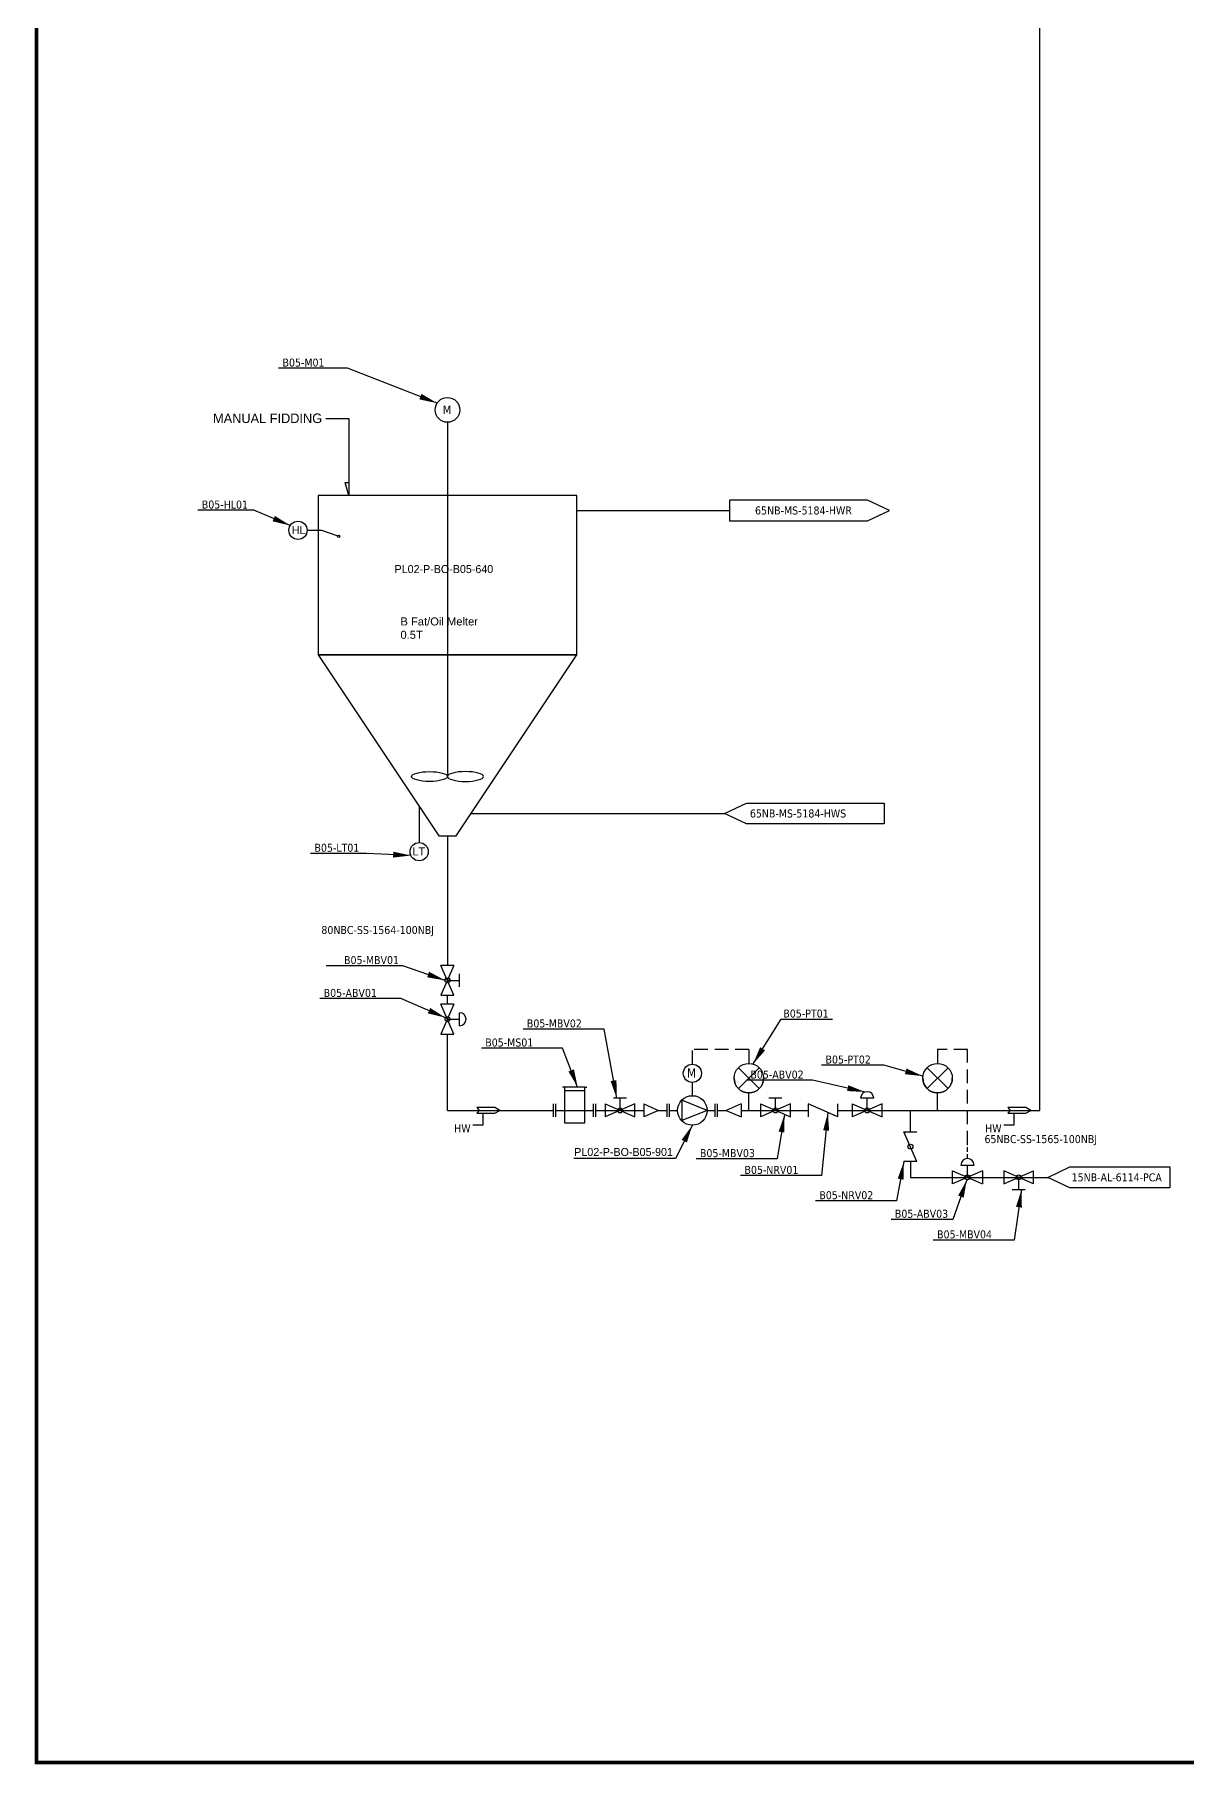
# Model space of a CAD drawing. Header units: millimetres. Extents: x -6314 to 11113, y -129 to 3675.
# Drawn here: x -6314 to -4704, y -129 to 2286 of the extents above; entities that cross this region are included whole.
import ezdxf

# ---------------------------------------------------------------- set-up
doc = ezdxf.new("R2010")
doc.units = ezdxf.units.MM
doc.linetypes.add('HIDDEN', pattern=[9.525, 6.35, -3.175])
for name, color, linetype in [('CA LINE', 5, 'Continuous'), ('Equipment', 123, 'Continuous'), ('HW LINE', 1, 'Continuous'), ('INTRUMENT', 3, 'HIDDEN'), ('Reference', 6, 'Continuous')]:
    doc.layers.add(name, color=color, linetype=linetype)
doc.layers.add('TITLE TEXT', color=7, linetype='Continuous', lineweight=20)
doc.dimstyles.new('ISO-25', dxfattribs={"dimtxt": 2.5, "dimasz": 2.5, "dimexe": 1.25, "dimexo": 0.625, "dimtad": 1, "dimtxsty": 'Standard', "dimcen": 2.5, "dimadec": 0, "dimazin": 0, "dimtfac": 1, "dimtmove": 0, "dimatfit": 3, "dimfxl": 1, "dimarcsym": 0})

# ---------------------------------------------------------------- blocks, each defined once
blk = doc.blocks.new('A$Ca2019075')
for p, q in [((-226.5, 776.7), (-183.6, 776.7)), ((-183.6, 776.7), (-183.6, 633.1)), ((-183.6, 633.1), (-190.4, 657.4)), ((-190.4, 657.4), (-183.6, 657.4)), ((0, 633.1), (0, 110.4))]:
    blk.add_line(p, q)
for points in [[(241, 633.1), (-241, 633.1), (-241, 337), (241, 337)], [(241, 337), (-241, 337), (-16.2, 0), (16.2, 0)]]:
    blk.add_lwpolyline(points, close=True)
blk.add_ellipse((-33.5, 110.4), major_axis=(-33.5, 0), ratio=0.272854)
at = {"extrusion": (0, 0, -1)}
blk.add_ellipse((33.5, 110.4), major_axis=(33.5, 0), ratio=0.272854, dxfattribs=at)
at = {"color": 0, "lineweight": -3, "insert": (-233.4, 785.9), "char_height": 17.753, "width": 469.143, "attachment_point": 3}
blk.add_mtext('MANUAL FIDDING', dxfattribs=at)

msp = doc.modelspace()

# ---------------------------------------------------------------- linework, layer by layer
for p, q in [((-5737.6, 1744.4), (-5737.6, 1642.2)), ((-5933.7, 1593.7), (-5913.7, 1593.7)), ((-5913.7, 1593.7), (-5890.9, 1585.9)), ((-5777.1, 1208.4), (-5777.1, 1158)), ((-5737.6, 932.2), (-5737.6, 944.9)), ((-5737.6, 837.4), (-5737.6, 890.6)), ((-5737.6, 784.1), (-5737.6, 837.4)), ((-5737.6, 784.1), (-5589.6, 784.1)), ((-5530.5, 784.1), (-5463.6, 784.1)), ((-5442.8, 784.1), (-5430.6, 784.1)), ((-5360.5, 784.1), (-5348.3, 784.1)), ((-5327.5, 784.1), (-5234.1, 784.1)), ((-5192.5, 784.1), (-4910.6, 784.1)), ((-5100.3, 754.3), (-5098.5, 752.6)), ((-5098.5, 752.6), (-5099.4, 752.2))]:
    msp.add_line(p, q)
at = {"linetype": 'Continuous', "lineweight": -3}
for p, q in [((-5728.5, 944.9), (-5746.7, 986.4)), ((-5728.5, 986.4), (-5746.7, 944.9)), ((-5728.5, 986.4), (-5746.7, 986.4)), ((-5737.6, 965.6), (-5720.6, 965.6)), ((-5720.6, 956.5), (-5720.6, 974.7)), ((-5746.7, 944.9), (-5728.5, 944.9)), ((-5728.5, 890.6), (-5746.7, 932.2)), ((-5728.5, 932.2), (-5746.7, 890.6)), ((-5728.5, 932.2), (-5746.7, 932.2)), ((-5720.6, 902.3), (-5720.6, 920.5)), ((-5737.6, 911.4), (-5720.6, 911.4)), ((-5746.7, 890.6), (-5728.5, 890.6)), ((-5331.3, 843.7), (-5302.2, 814.6)), ((-5331.3, 814.6), (-5302.2, 843.7)), ((-5067.7, 843.7), (-5038.6, 814.6)), ((-5067.7, 814.6), (-5038.6, 843.7)), ((-5487.5, 801.1), (-5505.7, 801.1)), ((-5496.6, 784.1), (-5496.6, 801.1)), ((-5316.7, 784.1), (-5316.7, 808.5)), ((-5270.5, 801.1), (-5288.7, 801.1)), ((-5279.6, 784.1), (-5279.6, 801.1)), ((-5142.4, 801.1), (-5160.6, 801.1)), ((-5151.5, 784.1), (-5151.5, 801.1)), ((-5053.2, 784.1), (-5053.2, 808.5)), ((-5589.6, 775), (-5589.6, 793.3)), ((-5530.5, 775), (-5530.5, 793.3)), ((-5475.8, 793.3), (-5517.4, 775)), ((-5517.4, 793.3), (-5475.8, 775)), ((-5517.4, 793.3), (-5517.4, 775)), ((-5475.8, 775), (-5475.8, 793.3)), ((-5463.6, 793.3), (-5442.8, 784.1)), ((-5463.6, 793.3), (-5463.6, 775)), ((-5442.8, 784.1), (-5463.6, 775)), ((-5430.6, 775), (-5430.6, 793.3)), ((-5360.5, 775), (-5360.5, 793.3)), ((-5327.5, 793.3), (-5348.3, 784.1)), ((-5348.3, 784.1), (-5327.5, 775)), ((-5327.5, 793.3), (-5327.5, 775)), ((-5258.8, 793.3), (-5300.4, 775)), ((-5300.4, 793.3), (-5258.8, 775)), ((-5300.4, 793.3), (-5300.4, 775)), ((-5258.8, 775), (-5258.8, 793.3)), ((-5234.1, 793.3), (-5234.1, 775)), ((-5192.5, 775), (-5192.5, 793.3)), ((-5130.7, 793.3), (-5172.3, 775)), ((-5172.3, 793.3), (-5130.7, 775)), ((-5172.3, 793.3), (-5172.3, 775)), ((-5130.7, 775), (-5130.7, 793.3)), ((-5100.3, 754.3), (-5082, 754.3)), ((-5082, 712.7), (-5100.3, 754.3)), ((-5082, 712.7), (-5100.3, 712.7)), ((-5020.5, 707.7), (-5002.3, 707.7)), ((-5011.4, 690.7), (-5011.4, 707.7)), ((-5032.2, 681.6), (-5032.2, 699.9)), ((-5032.2, 699.9), (-4990.6, 681.6)), ((-4990.6, 699.9), (-5032.2, 681.6)), ((-4990.6, 699.9), (-4990.6, 681.6)), ((-4960.8, 699.9), (-4960.8, 681.6)), ((-4960.8, 681.6), (-4919.2, 699.9)), ((-4919.2, 681.6), (-4960.8, 699.9)), ((-4940, 690.7), (-4940, 673.8)), ((-4919.2, 681.6), (-4919.2, 699.9)), ((-4949.1, 673.8), (-4930.9, 673.8))]:
    msp.add_line(p, q, dxfattribs=at)
at = {"linetype": 'HIDDEN', "lineweight": -3}
msp.add_line((-5011.4, 716.8), (-5011.4, 736.5), dxfattribs=at)
for points in [[(-4910.6, 784.1), (-4910.6, 2465.9), (-4910.6, 2465.9)], [(-5737.6, 1167.3), (-5737.6, 986.4), (-5737.6, 986.4)]]:
    msp.add_lwpolyline(points)
for centre, radius in [((-5737.6, 1761.8), 17.3), ((-5946.4, 1593.7), 12.7), ((-5889.4, 1585.4), 1.56), ((-5777.1, 1145.3), 12.7), ((-5737.6, 965.6), 3.45), ((-5737.6, 911.4), 3.45), ((-5316.7, 829.1), 20.6), ((-5053.2, 829.1), 20.6), ((-5496.6, 784.1), 3.45), ((-5279.6, 784.1), 3.45), ((-5151.5, 784.1), 3.45), ((-5091.1, 733.5), 3.45), ((-5011.4, 690.7), 3.45), ((-4940, 690.7), 3.45)]:
    msp.add_circle(centre, radius)
at = {"linetype": 'Continuous', "lineweight": -3}
for centre, radius, start, end in [((-5720.6, 911.4), 9.1, 270, 90), ((-5316.7, 829.1), 20.6, 180, 0), ((-5053.2, 829.1), 20.6, 180, 0), ((-5151.5, 801.1), 9.1, 0, 180), ((-5011.4, 707.7), 9.1, 0, 180)]:
    msp.add_arc(centre, radius, start, end, dxfattribs=at)
at = {"layer": 'CA LINE'}
for p, q in [((-5091.1, 754.3), (-5091.1, 784.1)), ((-5052.4, 690.7), (-4899.4, 690.7))]:
    msp.add_line(p, q, dxfattribs=at)
msp.add_lwpolyline([(-5091.1, 712.7), (-5091.1, 690.7), (-5052.4, 690.7)], dxfattribs=at)
at = {"layer": 'Equipment'}
for p, q in [((-5395.6, 804.7), (-5395.6, 823.2)), ((-5375, 784.1), (-5410.5, 798.4)), ((-5410.5, 798.4), (-5410.5, 769.9)), ((-5586.4, 784.1), (-5533.7, 784.1)), ((-5427.4, 775), (-5427.4, 793.3)), ((-5427.4, 784.1), (-5416.2, 784.1)), ((-5375, 784.1), (-5410.5, 769.9)), ((-5375, 784.1), (-5363.7, 784.1)), ((-5363.7, 775), (-5363.7, 793.3))]:
    msp.add_line(p, q, dxfattribs=at)
at = {"layer": 'Equipment', "lineweight": -3}
for p, q in [((-5574.2, 816.6), (-5576.9, 816.6)), ((-5545.9, 811.4), (-5574.2, 811.4)), ((-5545.9, 816.6), (-5543.2, 816.6)), ((-5586.4, 775), (-5586.4, 793.3)), ((-5533.7, 775), (-5533.7, 793.3))]:
    msp.add_line(p, q, dxfattribs=at)
msp.add_lwpolyline([(-5545.9, 816.6), (-5574.2, 816.6), (-5574.2, 766.7), (-5545.9, 766.7)], close=True, dxfattribs=at)
at = {"layer": 'Equipment'}
for centre, radius in [((-5395.6, 835.9), 12.7), ((-5395.6, 784.1), 20.6)]:
    msp.add_circle(centre, radius, dxfattribs=at)
at = {"layer": 'HW LINE'}
for p, q in [((-5556.9, 1621.5), (-5343.7, 1621.5)), ((-5704.6, 1198.6), (-5350.9, 1198.6))]:
    msp.add_line(p, q, dxfattribs=at)
for points in [[(-5671.4, 780.1), (-5664.5, 784.1), (-5671.4, 788.2), (-5696.8, 788.2), (-5693.3, 784.1), (-5696.8, 780.1), (-5671.4, 780.1)], [(-4929.9, 780.1), (-4923, 784.1), (-4929.9, 788.2), (-4955.3, 788.2), (-4951.9, 784.1), (-4955.3, 780.1), (-4929.9, 780.1)]]:
    msp.add_lwpolyline(points, close=True, dxfattribs=at)
at = {"layer": 'INTRUMENT', "linetype": 'HIDDEN', "lineweight": -3, "ltscale": 3}
for p, q in [((-5316.7, 869.3), (-5395.6, 869.3)), ((-5395.6, 848.6), (-5395.6, 869.3)), ((-5316.7, 869.3), (-5316.7, 849.7)), ((-5053.2, 869.3), (-5053.2, 849.7))]:
    msp.add_line(p, q, dxfattribs=at)
msp.add_lwpolyline([(-5011.4, 736.5), (-5011.4, 869.3), (-5053.2, 869.3)], dxfattribs=at)
at = {"layer": 'Reference'}
for points in [[(-5151.2, 1636), (-5343.7, 1636), (-5343.7, 1606.9), (-5151.2, 1606.9), (-5120.4, 1621.5)], [(-5320.1, 1213.1), (-5127.6, 1213.1), (-5127.6, 1184), (-5320.1, 1184), (-5350.9, 1198.6)], [(-4868.6, 705.3), (-4729, 705.3), (-4729, 676.2), (-4868.6, 676.2), (-4899.4, 690.7)]]:
    msp.add_lwpolyline(points, close=True, dxfattribs=at)
at = {"layer": 'TITLE TEXT', "ltscale": 5, "const_width": 5.38}
msp.add_lwpolyline([(-1195.5, 3492.8), (-1195.5, -125.9), (-6311.5, -125.9), (-6311.5, 3492.8)], close=True, dxfattribs=at)

# ---------------------------------------------------------------- block references
at = {"layer": 'Equipment', "xscale": 0.75, "yscale": 0.75, "zscale": 0.75}
msp.add_blockref('A$Ca2019075', (-5737.6, 1167.3), dxfattribs=at)

# ---------------------------------------------------------------- texts
at = {"width": 777.184}
for s, insert, char_height, attachment_point in [('{\\fTahoma|b0|i0|c0|p34;B05-M01}', (-5968, 1833.4), 11.166, 1), ('{\\fTahoma|b0|i0|c0|p34;B05-HL01}', (-6080.7, 1635.2), 11.166, 1), ('HL', (-5954.9, 1599.5), 11.17, 1), ('PL02-P-BO-B05-640', (-5811.5, 1545.2), 11.166, 1), ('{\\fArial|b0|i0|c0|p34;B Fat/Oil Melter ^J0.5T}', (-5803.3, 1472.1), 11.166, 1), ('{\\fTahoma|b0|i0|c0|p34;B05-LT01}', (-5923.4, 1156.3), 11.166, 1), ('LT', (-5786.3, 1151.1), 11.17, 1), ('\\pxt9;{\\fTahoma|b0|i0|c0|p34;80NBC-SS-1564-100NBJ}', (-5913.7, 1041.5), 11.166, 1), ('{\\fTahoma|b0|i0|c0|p34;B05-MBV01}', (-5805.3, 999.5), 11.166, 3), ('{\\fTahoma|b0|i0|c0|p34;B05-ABV01}', (-5910.5, 953.7), 11.166, 1), ('{\\fTahoma|b0|i0|c0|p34;B05-PT01}', (-5205.3, 924.9), 11.166, 3), ('{\\fTahoma|b0|i0|c0|p34;B05-MBV02}', (-5626.7, 911.1), 11.166, 1), ('{\\fTahoma|b0|i0|c0|p34;B05-MS01}', (-5684.8, 884.5), 11.166, 1), ('{\\fTahoma|b0|i0|c0|p34;B05-PT02}', (-5209.7, 860.7), 11.166, 1), ('{\\fTahoma|b0|i0|c0|p34;B05-ABV02}', (-5314.6, 839.7), 11.166, 1), ('{\\fTahoma|b0|i0|c0|p34;HW}', (-5705.3, 764.6), 11.166, 3), ('\\pxt9;{\\fTahoma|b0|i0|c0|p34;65NBC-SS-1565-100NBJ}', (-4987.7, 749.7), 11.166, 1), ('{\\fTahoma|b0|i0|c0|p34;HW}', (-4963.8, 764.6), 11.166, 3), ('PL02-P-BO-B05-901', (-5422.8, 731.7), 11.166, 3), ('{\\fTahoma|b0|i0|c0|p34;B05-MBV03}', (-5385, 730.1), 11.166, 1), ('{\\fTahoma|b0|i0|c0|p34;B05-NRV01}', (-5322.9, 706.7), 11.166, 1), ('{\\fTahoma|b0|i0|c0|p34;B05-NRV02}', (-5218.3, 671.4), 11.166, 1), ('{\\fTahoma|b0|i0|c0|p34;B05-ABV03}', (-5112.8, 645.5), 11.166, 1), ('{\\fTahoma|b0|i0|c0|p34;B05-MBV04}', (-5053.9, 616.7), 11.166, 1)]:
    msp.add_mtext(s, dxfattribs=dict(at, insert=insert, char_height=char_height, attachment_point=attachment_point))
at = {"attachment_point": 1}
for s, width, gutter_width, insert, char_height in [('{\\fTahoma|b0|i0|c0|p34;M}', 3850.658, 29.3, (-5744.2, 1767.8), 11.719), ('{\\fTahoma|b0|i0|c0|p34;65NB-MS-5184-HWR}', 282.315, 8.96, (-5308.1, 1627), 11.166), ('{\\fTahoma|b0|i0|c0|p34;65NB-MS-5184-HWS}', 282.315, 8.96, (-5315.3, 1204.1), 11.166), ('{\\fTahoma|b0|i0|c0|p34;15NB-AL-6114-PCA}', 282.315, 8.96, (-4866, 696.3), 11.166)]:
    msp.add_mtext_dynamic_manual_height_columns(s, width=width, gutter_width=gutter_width, heights=[0], dxfattribs=dict(at, insert=insert, char_height=char_height))
at = {"layer": 'Equipment', "color": 0, "insert": (-5390.3, 829.9), "char_height": 12.759, "width": 337.19, "attachment_point": 9}
msp.add_mtext('{\\fTahoma|b0|i0|c0|p34;M}', dxfattribs=at)

# ---------------------------------------------------------------- leaders
at = {"linetype": 'Continuous', "lineweight": -3}
for points, override in [([(-5752.1, 1771.2), (-5877.1, 1819.9), (-5973.4, 1819.9)], {"dimscale": 10, "dimtad": 0}), ([(-5957.2, 1600.4), (-6007.9, 1621.7), (-6086, 1621.7)], {"dimscale": 10, "dimtad": 0}), ([(-5788.5, 1139.9), (-5850.7, 1142.8), (-5928.8, 1142.8)], {"dimscale": 10, "dimtad": 0}), ([(-5741, 965.6), (-5800, 986), (-5906.9, 986)], {"dimscale": 10, "dimtad": 0}), ([(-5740.4, 913.5), (-5802.6, 940.2), (-5915.8, 940.2)], {"dimscale": 10, "dimtad": 0}), ([(-5501.2, 801.1), (-5518.8, 897.6), (-5632.1, 897.6)], {"dimscale": 10, "dimtad": 0}), ([(-5310.8, 848.9), (-5271.7, 911.4), (-5199.9, 911.4)], {"dimscale": 10, "dimtad": 0}), ([(-5555.8, 816.6), (-5576.9, 871), (-5690.1, 871)], {"dimscale": 10, "dimtad": 0}), ([(-5073.6, 831.9), (-5128.1, 847.2), (-5215.1, 847.2)], {"dimscale": 10, "dimtad": 0}), ([(-5154.3, 809.8), (-5227.9, 826.2), (-5320, 826.2)], {"dimscale": 10, "dimtad": 0}), ([(-5267, 778.6), (-5277.1, 716.6), (-5390.3, 716.6)], {"dimscale": 10, "dimtad": 0}), ([(-5206.3, 781.1), (-5215.1, 693.2), (-5328.3, 693.2)], {"dimscale": 10, "dimtad": 0}), ([(-5192.5, 775), (-5234.1, 793.3)], {"dimscale": 2.5, "dimgap": 0.625, "dimtad": 0}), ([(-5395.6, 763.5), (-5419.4, 716.8), (-5561.1, 716.8)], {"dimscale": 10, "dimtad": 0}), ([(-5100.3, 712.7), (-5110.4, 657.9), (-5223.7, 657.9)], {"dimscale": 10, "dimtad": 0}), ([(-5012.3, 687.4), (-5031.8, 632), (-5118.1, 632)], {"dimscale": 10, "dimtad": 0}), ([(-4936, 673.8), (-4946.1, 603.2), (-5059.3, 603.2)], {"dimscale": 10, "dimtad": 0})]:
    msp.add_leader(points, dimstyle='ISO-25', override=override, dxfattribs=at)
at = {"layer": 'HW LINE'}
for points in [[(-5688.3, 780.1), (-5688.3, 763.6), (-5702.1, 763.6)], [(-4946.8, 780.1), (-4946.8, 763.6), (-4960.6, 763.6)]]:
    msp.add_leader(points, dimstyle='ISO-25', override={"dimscale": 2.5, "dimgap": 0.625, "dimtad": 0}, dxfattribs=at)

doc.saveas('drawing.dxf')
